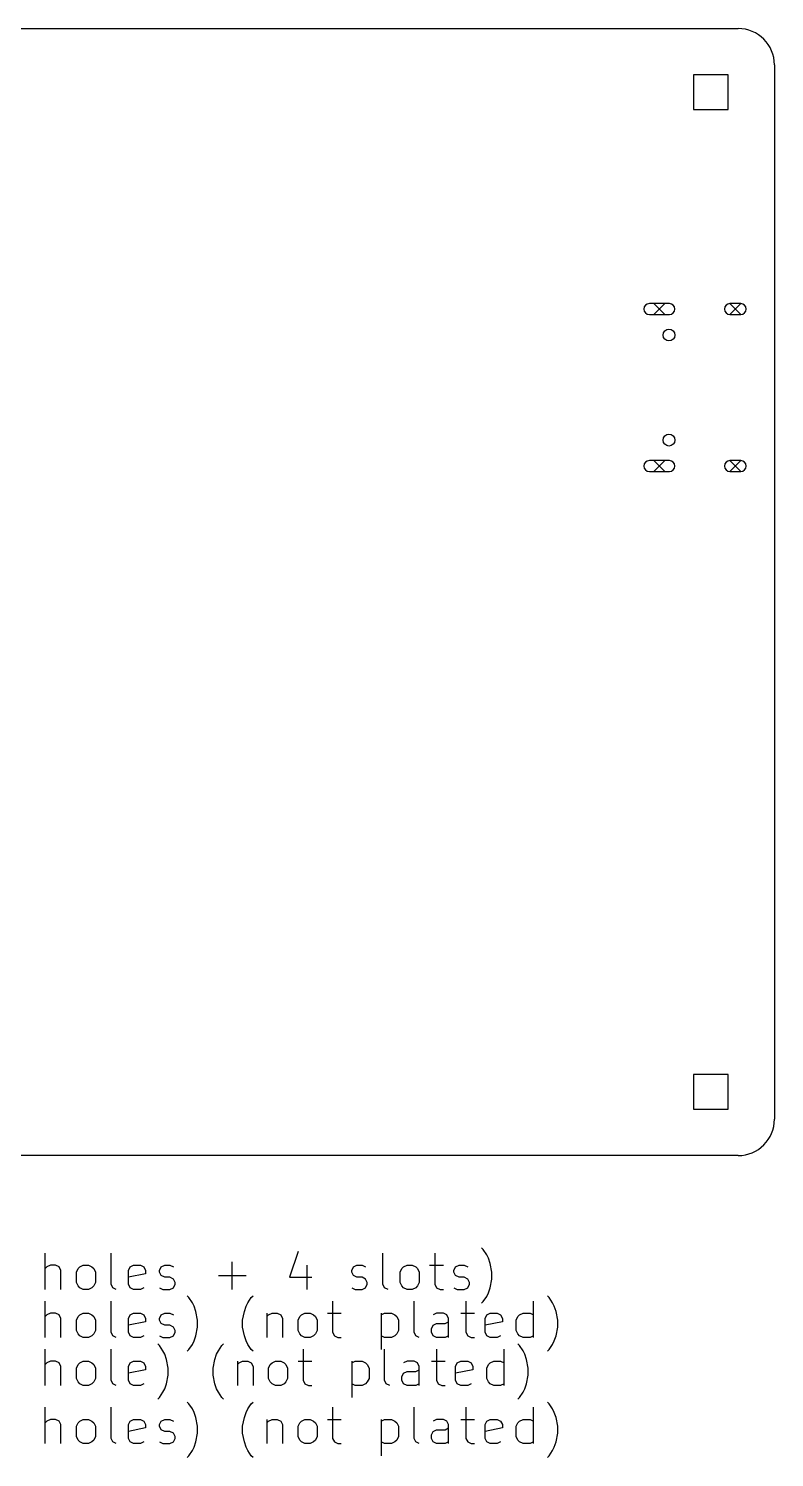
# Model space of a CAD drawing. Header units: millimetres. Extents: x 97.9 to 180, y -178.6 to -100.
# Drawn here: x 139 to 180, y -178.6 to -100 of the extents above; entities that cross this region are included whole.
import ezdxf

# ---------------------------------------------------------------- set-up
doc = ezdxf.new("R2010")
doc.units = ezdxf.units.MM
doc.layers.add('BLACK', color=250, linetype='CONTINUOUS')

msp = doc.modelspace()

# ---------------------------------------------------------------- linework, layer by layer
at = {"layer": 'BLACK', "linetype": 'CONTINUOUS'}
for p, q in [((102, -100), (178, -100)), ((180, -102), (180, -160)), ((177.454603, -102.545397), (175.545397, -102.545397)), ((175.545397, -102.545397), (175.545397, -104.454603)), ((177.454603, -104.454603), (177.454603, -102.545397)), ((175.545397, -104.454603), (177.454603, -104.454603)), ((174.22, -115.13), (173.12, -115.13)), ((173.37, -115.13), (173.97, -115.73)), ((173.97, -115.13), (173.37, -115.73)), ((177.55, -115.13), (178.15, -115.73)), ((178.15, -115.13), (177.55, -115.73)), ((178.15, -115.13), (177.55, -115.13)), ((173.12, -115.73), (174.22, -115.73)), ((177.55, -115.73), (178.15, -115.73)), ((174.22, -123.77), (173.12, -123.77)), ((173.37, -123.77), (173.97, -124.37)), ((173.97, -123.77), (173.37, -124.37)), ((177.55, -123.77), (178.15, -124.37)), ((178.15, -123.77), (177.55, -124.37)), ((178.15, -123.77), (177.55, -123.77)), ((173.12, -124.37), (174.22, -124.37)), ((177.55, -124.37), (178.15, -124.37)), ((177.454603, -157.545397), (175.545397, -157.545397)), ((175.545397, -157.545397), (175.545397, -159.454603)), ((177.454603, -159.454603), (177.454603, -157.545397)), ((175.545397, -159.454603), (177.454603, -159.454603)), ((178, -162), (102, -162)), ((139.891105, -169.364838), (139.891105, -167.364838)), ((143.510153, -169.079123), (143.510153, -167.364838)), ((153.795868, -167.2696), (153.319678, -168.698171)), ((158.462536, -169.079123), (158.462536, -167.364838)), ((161.319679, -167.364838), (161.319679, -169.079123)), ((163.986346, -167.174361), (163.891108, -167.079123)), ((164.176822, -167.460076), (163.986346, -167.174361)), ((139.986343, -168.126742), (139.891105, -168.22198)), ((140.176819, -168.031504), (139.986343, -168.126742)), ((140.462534, -168.031504), (140.176819, -168.031504)), ((140.65301, -168.126742), (140.462534, -168.031504)), ((140.748248, -168.317219), (140.65301, -168.126742)), ((141.700629, -168.22198), (141.795867, -168.126742)), ((141.795867, -168.126742), (141.986343, -168.031504)), ((141.986343, -168.031504), (142.272058, -168.031504)), ((142.272058, -168.031504), (142.462534, -168.126742)), ((142.462534, -168.126742), (142.557772, -168.22198)), ((144.462534, -168.317219), (144.557772, -168.126742)), ((144.557772, -168.126742), (144.748248, -168.031504)), ((144.748248, -168.031504), (145.129201, -168.031504)), ((145.129201, -168.031504), (145.319677, -168.126742)), ((145.319677, -168.126742), (145.414915, -168.317219)), ((146.17682, -168.317219), (146.272058, -168.126742)), ((146.272058, -168.126742), (146.462534, -168.031504)), ((146.462534, -168.031504), (146.748248, -168.031504)), ((146.748248, -168.031504), (146.938725, -168.126742)), ((150.176821, -169.364838), (150.176821, -167.841028)), ((154.272059, -168.031504), (154.272059, -169.364838)), ((156.74825, -168.317219), (156.843488, -168.126742)), ((156.843488, -168.126742), (157.033964, -168.031504)), ((157.033964, -168.031504), (157.319678, -168.031504)), ((157.319678, -168.031504), (157.510155, -168.126742)), ((159.510155, -168.22198), (159.605393, -168.126742)), ((159.605393, -168.126742), (159.795869, -168.031504)), ((159.795869, -168.031504), (160.081584, -168.031504)), ((160.081584, -168.031504), (160.27206, -168.126742)), ((160.27206, -168.126742), (160.367298, -168.22198)), ((161.033965, -168.031504), (161.795869, -168.031504)), ((162.367298, -168.317219), (162.462536, -168.126742)), ((162.462536, -168.126742), (162.653012, -168.031504)), ((162.653012, -168.031504), (162.938726, -168.031504)), ((162.938726, -168.031504), (163.129203, -168.126742)), ((164.27206, -167.650552), (164.176822, -167.460076)), ((164.367298, -167.936266), (164.27206, -167.650552)), ((164.462536, -168.412457), (164.367298, -167.936266)), ((140.748248, -169.364838), (140.748248, -168.317219)), ((141.605391, -168.412457), (141.700629, -168.22198)), ((141.605391, -168.983885), (141.605391, -168.412457)), ((141.700629, -169.174361), (141.605391, -168.983885)), ((142.557772, -168.22198), (142.65301, -168.412457)), ((142.65301, -168.983885), (142.557772, -169.174361)), ((142.65301, -168.412457), (142.65301, -168.983885)), ((144.462534, -169.079123), (144.462534, -168.317219)), ((145.414915, -168.507695), (144.462534, -168.698171)), ((145.414915, -168.317219), (145.414915, -168.507695)), ((146.17682, -168.412457), (146.17682, -168.317219)), ((146.272058, -168.602933), (146.17682, -168.412457)), ((146.462534, -168.698171), (146.272058, -168.602933)), ((146.748248, -168.698171), (146.462534, -168.698171)), ((146.938725, -168.793409), (146.748248, -168.698171)), ((147.033963, -168.983885), (146.938725, -168.793409)), ((147.033963, -169.079123), (147.033963, -168.983885)), ((149.414916, -168.602933), (150.938726, -168.602933)), ((153.319678, -168.698171), (154.557773, -168.698171)), ((156.74825, -168.412457), (156.74825, -168.317219)), ((156.843488, -168.602933), (156.74825, -168.412457)), ((157.033964, -168.698171), (156.843488, -168.602933)), ((157.319678, -168.698171), (157.033964, -168.698171)), ((157.510155, -168.793409), (157.319678, -168.698171)), ((157.605393, -168.983885), (157.510155, -168.793409)), ((157.605393, -169.079123), (157.605393, -168.983885)), ((159.414917, -168.412457), (159.510155, -168.22198)), ((159.414917, -168.983885), (159.414917, -168.412457)), ((159.510155, -169.174361), (159.414917, -168.983885)), ((160.367298, -168.22198), (160.462536, -168.412457)), ((160.462536, -168.983885), (160.367298, -169.174361)), ((160.462536, -168.412457), (160.462536, -168.983885)), ((162.367298, -168.412457), (162.367298, -168.317219)), ((162.462536, -168.602933), (162.367298, -168.412457)), ((162.653012, -168.698171), (162.462536, -168.602933)), ((162.938726, -168.698171), (162.653012, -168.698171)), ((163.129203, -168.793409), (162.938726, -168.698171)), ((163.224441, -168.983885), (163.129203, -168.793409)), ((163.224441, -169.079123), (163.224441, -168.983885)), ((164.367298, -169.2696), (164.462536, -168.793409)), ((164.462536, -168.793409), (164.462536, -168.412457)), ((141.795867, -169.2696), (141.700629, -169.174361)), ((141.986343, -169.364838), (141.795867, -169.2696)), ((142.272058, -169.364838), (141.986343, -169.364838)), ((142.462534, -169.2696), (142.272058, -169.364838)), ((142.557772, -169.174361), (142.462534, -169.2696)), ((143.605391, -169.2696), (143.510153, -169.079123)), ((143.795867, -169.364838), (143.605391, -169.2696)), ((144.557772, -169.2696), (144.462534, -169.079123)), ((144.748248, -169.364838), (144.557772, -169.2696)), ((145.129201, -169.364838), (144.748248, -169.364838)), ((145.319677, -169.2696), (145.129201, -169.364838)), ((146.17682, -169.2696), (146.367296, -169.364838)), ((146.367296, -169.364838), (146.748248, -169.364838)), ((146.748248, -169.364838), (146.938725, -169.2696)), ((146.938725, -169.2696), (147.033963, -169.079123)), ((147.795868, -169.814361), (147.70063, -169.719123)), ((151.224439, -169.814361), (151.319678, -169.719123)), ((156.74825, -169.2696), (156.938726, -169.364838)), ((156.938726, -169.364838), (157.319678, -169.364838)), ((157.319678, -169.364838), (157.510155, -169.2696)), ((157.510155, -169.2696), (157.605393, -169.079123)), ((158.557774, -169.2696), (158.462536, -169.079123)), ((158.74825, -169.364838), (158.557774, -169.2696)), ((159.605393, -169.2696), (159.510155, -169.174361)), ((159.795869, -169.364838), (159.605393, -169.2696)), ((160.081584, -169.364838), (159.795869, -169.364838)), ((160.27206, -169.2696), (160.081584, -169.364838)), ((160.367298, -169.174361), (160.27206, -169.2696)), ((161.319679, -169.079123), (161.414917, -169.2696)), ((161.414917, -169.2696), (161.605393, -169.364838)), ((161.605393, -169.364838), (161.795869, -169.364838)), ((162.367298, -169.2696), (162.557774, -169.364838)), ((162.557774, -169.364838), (162.938726, -169.364838)), ((162.938726, -169.364838), (163.129203, -169.2696)), ((163.129203, -169.2696), (163.224441, -169.079123)), ((163.986346, -170.031504), (164.176822, -169.74579)), ((164.176822, -169.74579), (164.27206, -169.555314)), ((164.27206, -169.555314), (164.367298, -169.2696)), ((167.605393, -169.814361), (167.510155, -169.719123)), ((139.891105, -172.004838), (139.891105, -170.004838)), ((143.510153, -171.719123), (143.510153, -170.004838)), ((147.986344, -170.100076), (147.795868, -169.814361)), ((148.081582, -170.290552), (147.986344, -170.100076)), ((148.17682, -170.576266), (148.081582, -170.290552)), ((148.272058, -171.052457), (148.17682, -170.576266)), ((150.748249, -171.052457), (150.843487, -170.576266)), ((150.843487, -170.576266), (150.938725, -170.290552)), ((150.938725, -170.290552), (151.033963, -170.100076)), ((151.033963, -170.100076), (151.224439, -169.814361)), ((155.70063, -170.004838), (155.70063, -171.719123)), ((160.176821, -171.719123), (160.176821, -170.004838)), ((163.033964, -170.004838), (163.033964, -171.719123)), ((163.891108, -170.126742), (163.986346, -170.031504)), ((166.74825, -172.004838), (166.74825, -170.004838)), ((167.795869, -170.100076), (167.605393, -169.814361)), ((167.891107, -170.290552), (167.795869, -170.100076)), ((167.986345, -170.576266), (167.891107, -170.290552)), ((168.081583, -171.052457), (167.986345, -170.576266)), ((139.986343, -170.766742), (139.891105, -170.86198)), ((140.176819, -170.671504), (139.986343, -170.766742)), ((140.462534, -170.671504), (140.176819, -170.671504)), ((140.65301, -170.766742), (140.462534, -170.671504)), ((140.748248, -170.957219), (140.65301, -170.766742)), ((140.748248, -172.004838), (140.748248, -170.957219)), ((141.605391, -171.052457), (141.700629, -170.86198)), ((141.605391, -171.623885), (141.605391, -171.052457)), ((141.700629, -170.86198), (141.795867, -170.766742)), ((141.795867, -170.766742), (141.986343, -170.671504)), ((141.986343, -170.671504), (142.272058, -170.671504)), ((142.272058, -170.671504), (142.462534, -170.766742)), ((142.462534, -170.766742), (142.557772, -170.86198)), ((142.557772, -170.86198), (142.65301, -171.052457)), ((142.65301, -171.052457), (142.65301, -171.623885)), ((144.462534, -170.957219), (144.557772, -170.766742)), ((144.462534, -171.719123), (144.462534, -170.957219)), ((145.414915, -171.147695), (144.462534, -171.338171)), ((144.557772, -170.766742), (144.748248, -170.671504)), ((144.748248, -170.671504), (145.129201, -170.671504)), ((145.129201, -170.671504), (145.319677, -170.766742)), ((145.319677, -170.766742), (145.414915, -170.957219)), ((145.414915, -170.957219), (145.414915, -171.147695)), ((146.17682, -170.957219), (146.272058, -170.766742)), ((146.17682, -171.052457), (146.17682, -170.957219)), ((146.272058, -171.242933), (146.17682, -171.052457)), ((146.272058, -170.766742), (146.462534, -170.671504)), ((146.462534, -171.338171), (146.272058, -171.242933)), ((146.462534, -170.671504), (146.748248, -170.671504)), ((146.748248, -171.338171), (146.462534, -171.338171)), ((146.748248, -170.671504), (146.938725, -170.766742)), ((146.938725, -171.433409), (146.748248, -171.338171)), ((148.272058, -171.433409), (148.272058, -171.052457)), ((150.748249, -171.433409), (150.748249, -171.052457)), ((152.081582, -170.671504), (152.081582, -172.004838)), ((152.081582, -170.86198), (152.17682, -170.766742)), ((152.17682, -170.766742), (152.367296, -170.671504)), ((152.367296, -170.671504), (152.653011, -170.671504)), ((152.653011, -170.671504), (152.843487, -170.766742)), ((152.843487, -170.766742), (152.938725, -170.957219)), ((152.938725, -170.957219), (152.938725, -172.004838)), ((153.795868, -171.052457), (153.891106, -170.86198)), ((153.795868, -171.623885), (153.795868, -171.052457)), ((153.891106, -170.86198), (153.986344, -170.766742)), ((153.986344, -170.766742), (154.17682, -170.671504)), ((154.17682, -170.671504), (154.462535, -170.671504)), ((154.462535, -170.671504), (154.653011, -170.766742)), ((154.653011, -170.766742), (154.748249, -170.86198)), ((154.748249, -170.86198), (154.843487, -171.052457)), ((154.843487, -171.052457), (154.843487, -171.623885)), ((155.414916, -170.671504), (156.17682, -170.671504)), ((158.367297, -170.671504), (158.367297, -172.671504)), ((158.367297, -170.766742), (158.557773, -170.671504)), ((158.557773, -170.671504), (158.938726, -170.671504)), ((158.938726, -170.671504), (159.129202, -170.766742)), ((159.129202, -170.766742), (159.22444, -170.86198)), ((159.22444, -170.86198), (159.319678, -171.052457)), ((159.319678, -171.052457), (159.319678, -171.623885)), ((161.129202, -171.528647), (161.22444, -171.338171)), ((161.414916, -170.671504), (161.22444, -170.766742)), ((161.22444, -171.338171), (161.414916, -171.242933)), ((161.795869, -170.671504), (161.414916, -170.671504)), ((161.414916, -171.242933), (161.891107, -171.242933)), ((161.986345, -170.766742), (161.795869, -170.671504)), ((161.891107, -171.242933), (162.081583, -171.147695)), ((162.081583, -170.957219), (161.986345, -170.766742)), ((162.081583, -172.004838), (162.081583, -170.957219)), ((162.74825, -170.671504), (163.510154, -170.671504)), ((164.081583, -170.957219), (164.176821, -170.766742)), ((164.081583, -171.719123), (164.081583, -170.957219)), ((165.033964, -171.147695), (164.081583, -171.338171)), ((164.176821, -170.766742), (164.367297, -170.671504)), ((164.367297, -170.671504), (164.74825, -170.671504)), ((164.74825, -170.671504), (164.938726, -170.766742)), ((164.938726, -170.766742), (165.033964, -170.957219)), ((165.033964, -170.957219), (165.033964, -171.147695)), ((165.795869, -171.052457), (165.891107, -170.86198)), ((165.795869, -171.623885), (165.795869, -171.052457)), ((165.891107, -170.86198), (165.986345, -170.766742)), ((165.986345, -170.766742), (166.176821, -170.671504)), ((166.176821, -170.671504), (166.557774, -170.671504)), ((166.557774, -170.671504), (166.74825, -170.766742)), ((168.081583, -171.433409), (168.081583, -171.052457)), ((141.700629, -171.814361), (141.605391, -171.623885)), ((141.795867, -171.9096), (141.700629, -171.814361)), ((141.986343, -172.004838), (141.795867, -171.9096)), ((142.272058, -172.004838), (141.986343, -172.004838)), ((142.462534, -171.9096), (142.272058, -172.004838)), ((142.557772, -171.814361), (142.462534, -171.9096)), ((142.65301, -171.623885), (142.557772, -171.814361)), ((143.605391, -171.9096), (143.510153, -171.719123)), ((143.795867, -172.004838), (143.605391, -171.9096)), ((144.557772, -171.9096), (144.462534, -171.719123)), ((144.748248, -172.004838), (144.557772, -171.9096)), ((145.129201, -172.004838), (144.748248, -172.004838)), ((145.319677, -171.9096), (145.129201, -172.004838)), ((146.17682, -171.9096), (146.367296, -172.004838)), ((146.367296, -172.004838), (146.748248, -172.004838)), ((146.748248, -172.004838), (146.938725, -171.9096)), ((147.033963, -171.623885), (146.938725, -171.433409)), ((146.938725, -171.9096), (147.033963, -171.719123)), ((147.033963, -171.719123), (147.033963, -171.623885)), ((148.081582, -172.195314), (148.17682, -171.9096)), ((148.17682, -171.9096), (148.272058, -171.433409)), ((150.843487, -171.9096), (150.748249, -171.433409)), ((150.938725, -172.195314), (150.843487, -171.9096)), ((153.891106, -171.814361), (153.795868, -171.623885)), ((153.986344, -171.9096), (153.891106, -171.814361)), ((154.17682, -172.004838), (153.986344, -171.9096)), ((154.462535, -172.004838), (154.17682, -172.004838)), ((154.653011, -171.9096), (154.462535, -172.004838)), ((154.748249, -171.814361), (154.653011, -171.9096)), ((154.843487, -171.623885), (154.748249, -171.814361)), ((155.70063, -171.719123), (155.795868, -171.9096)), ((155.795868, -171.9096), (155.986344, -172.004838)), ((155.986344, -172.004838), (156.17682, -172.004838)), ((158.557773, -172.004838), (158.367297, -171.9096)), ((158.938726, -172.004838), (158.557773, -172.004838)), ((159.129202, -171.9096), (158.938726, -172.004838)), ((159.22444, -171.814361), (159.129202, -171.9096)), ((159.319678, -171.623885), (159.22444, -171.814361)), ((160.272059, -171.9096), (160.176821, -171.719123)), ((160.462535, -172.004838), (160.272059, -171.9096)), ((161.129202, -171.719123), (161.129202, -171.528647)), ((161.22444, -171.9096), (161.129202, -171.719123)), ((161.414916, -172.004838), (161.22444, -171.9096)), ((161.891107, -172.004838), (161.414916, -172.004838)), ((162.081583, -171.9096), (161.891107, -172.004838)), ((163.033964, -171.719123), (163.129202, -171.9096)), ((163.129202, -171.9096), (163.319678, -172.004838)), ((163.319678, -172.004838), (163.510154, -172.004838)), ((164.176821, -171.9096), (164.081583, -171.719123)), ((164.367297, -172.004838), (164.176821, -171.9096)), ((164.74825, -172.004838), (164.367297, -172.004838)), ((164.938726, -171.9096), (164.74825, -172.004838)), ((165.891107, -171.814361), (165.795869, -171.623885)), ((165.986345, -171.9096), (165.891107, -171.814361)), ((166.176821, -172.004838), (165.986345, -171.9096)), ((166.557774, -172.004838), (166.176821, -172.004838)), ((166.74825, -171.9096), (166.557774, -172.004838)), ((167.891107, -172.195314), (167.986345, -171.9096)), ((167.986345, -171.9096), (168.081583, -171.433409)), ((139.891105, -174.644838), (139.891105, -172.644838)), ((143.510153, -174.359123), (143.510153, -172.644838)), ((146.17682, -172.454361), (146.081582, -172.359123)), ((146.367296, -172.740076), (146.17682, -172.454361)), ((146.462534, -172.930552), (146.367296, -172.740076)), ((146.557772, -173.216266), (146.462534, -172.930552)), ((147.70063, -172.766742), (147.795868, -172.671504)), ((147.795868, -172.671504), (147.986344, -172.38579)), ((147.986344, -172.38579), (148.081582, -172.195314)), ((149.224439, -173.216266), (149.319677, -172.930552)), ((149.319677, -172.930552), (149.414915, -172.740076)), ((149.414915, -172.740076), (149.605391, -172.454361)), ((149.605391, -172.454361), (149.70063, -172.359123)), ((151.033963, -172.38579), (150.938725, -172.195314)), ((151.224439, -172.671504), (151.033963, -172.38579)), ((151.319678, -172.766742), (151.224439, -172.671504)), ((154.081582, -172.644838), (154.081582, -174.359123)), ((158.557773, -174.359123), (158.557773, -172.644838)), ((161.414916, -172.644838), (161.414916, -174.359123)), ((165.129202, -174.644838), (165.129202, -172.644838)), ((165.986345, -172.454361), (165.891107, -172.359123)), ((166.176821, -172.740076), (165.986345, -172.454361)), ((166.272059, -172.930552), (166.176821, -172.740076)), ((166.367297, -173.216266), (166.272059, -172.930552)), ((167.510155, -172.766742), (167.605393, -172.671504)), ((167.605393, -172.671504), (167.795869, -172.38579)), ((167.795869, -172.38579), (167.891107, -172.195314)), ((139.986343, -173.406742), (139.891105, -173.50198)), ((140.176819, -173.311504), (139.986343, -173.406742)), ((140.462534, -173.311504), (140.176819, -173.311504)), ((140.65301, -173.406742), (140.462534, -173.311504)), ((140.748248, -173.597219), (140.65301, -173.406742)), ((140.748248, -174.644838), (140.748248, -173.597219)), ((141.605391, -173.692457), (141.700629, -173.50198)), ((141.605391, -174.263885), (141.605391, -173.692457)), ((141.700629, -173.50198), (141.795867, -173.406742)), ((141.795867, -173.406742), (141.986343, -173.311504)), ((141.986343, -173.311504), (142.272058, -173.311504)), ((142.272058, -173.311504), (142.462534, -173.406742)), ((142.462534, -173.406742), (142.557772, -173.50198)), ((142.557772, -173.50198), (142.65301, -173.692457)), ((142.65301, -173.692457), (142.65301, -174.263885)), ((144.462534, -173.597219), (144.557772, -173.406742)), ((144.462534, -174.359123), (144.462534, -173.597219)), ((144.557772, -173.406742), (144.748248, -173.311504)), ((144.748248, -173.311504), (145.129201, -173.311504)), ((145.129201, -173.311504), (145.319677, -173.406742)), ((145.319677, -173.406742), (145.414915, -173.597219)), ((145.414915, -173.597219), (145.414915, -173.787695)), ((146.65301, -173.692457), (146.557772, -173.216266)), ((146.65301, -174.073409), (146.65301, -173.692457)), ((149.129201, -173.692457), (149.224439, -173.216266)), ((149.129201, -174.073409), (149.129201, -173.692457)), ((150.462534, -173.311504), (150.462534, -174.644838)), ((150.462534, -173.50198), (150.557772, -173.406742)), ((150.557772, -173.406742), (150.748248, -173.311504)), ((150.748248, -173.311504), (151.033963, -173.311504)), ((151.033963, -173.311504), (151.224439, -173.406742)), ((151.224439, -173.406742), (151.319677, -173.597219)), ((151.319677, -173.597219), (151.319677, -174.644838)), ((152.17682, -173.692457), (152.272058, -173.50198)), ((152.17682, -174.263885), (152.17682, -173.692457)), ((152.272058, -173.50198), (152.367296, -173.406742)), ((152.367296, -173.406742), (152.557772, -173.311504)), ((152.557772, -173.311504), (152.843487, -173.311504)), ((152.843487, -173.311504), (153.033963, -173.406742)), ((153.033963, -173.406742), (153.129201, -173.50198)), ((153.129201, -173.50198), (153.224439, -173.692457)), ((153.224439, -173.692457), (153.224439, -174.263885)), ((153.795868, -173.311504), (154.557772, -173.311504)), ((156.748249, -173.311504), (156.748249, -175.311504)), ((156.748249, -173.406742), (156.938725, -173.311504)), ((156.938725, -173.311504), (157.319678, -173.311504)), ((157.319678, -173.311504), (157.510154, -173.406742)), ((157.510154, -173.406742), (157.605392, -173.50198)), ((157.605392, -173.50198), (157.70063, -173.692457)), ((157.70063, -173.692457), (157.70063, -174.263885)), ((159.795868, -173.311504), (159.605392, -173.406742)), ((160.176821, -173.311504), (159.795868, -173.311504)), ((160.367297, -173.406742), (160.176821, -173.311504)), ((160.462535, -173.597219), (160.367297, -173.406742)), ((160.462535, -174.644838), (160.462535, -173.597219)), ((161.129202, -173.311504), (161.891106, -173.311504)), ((162.462535, -173.597219), (162.557773, -173.406742)), ((162.462535, -174.359123), (162.462535, -173.597219)), ((162.557773, -173.406742), (162.748249, -173.311504)), ((162.748249, -173.311504), (163.129202, -173.311504)), ((163.129202, -173.311504), (163.319678, -173.406742)), ((163.319678, -173.406742), (163.414916, -173.597219)), ((163.414916, -173.597219), (163.414916, -173.787695)), ((164.176821, -173.692457), (164.272059, -173.50198)), ((164.176821, -174.263885), (164.176821, -173.692457)), ((164.272059, -173.50198), (164.367297, -173.406742)), ((164.367297, -173.406742), (164.557773, -173.311504)), ((164.557773, -173.311504), (164.938726, -173.311504)), ((164.938726, -173.311504), (165.129202, -173.406742)), ((166.462535, -173.692457), (166.367297, -173.216266)), ((166.462535, -174.073409), (166.462535, -173.692457)), ((141.700629, -174.454361), (141.605391, -174.263885)), ((141.795867, -174.5496), (141.700629, -174.454361)), ((142.557772, -174.454361), (142.462534, -174.5496)), ((142.65301, -174.263885), (142.557772, -174.454361)), ((143.605391, -174.5496), (143.510153, -174.359123)), ((145.414915, -173.787695), (144.462534, -173.978171)), ((144.557772, -174.5496), (144.462534, -174.359123)), ((146.557772, -174.5496), (146.65301, -174.073409)), ((149.224439, -174.5496), (149.129201, -174.073409)), ((152.272058, -174.454361), (152.17682, -174.263885)), ((152.367296, -174.5496), (152.272058, -174.454361)), ((153.129201, -174.454361), (153.033963, -174.5496)), ((153.224439, -174.263885), (153.129201, -174.454361)), ((154.081582, -174.359123), (154.17682, -174.5496)), ((157.605392, -174.454361), (157.510154, -174.5496)), ((157.70063, -174.263885), (157.605392, -174.454361)), ((158.653011, -174.5496), (158.557773, -174.359123)), ((159.510154, -174.168647), (159.605392, -173.978171)), ((159.510154, -174.359123), (159.510154, -174.168647)), ((159.605392, -174.5496), (159.510154, -174.359123)), ((159.605392, -173.978171), (159.795868, -173.882933)), ((159.795868, -173.882933), (160.272059, -173.882933)), ((160.272059, -173.882933), (160.462535, -173.787695)), ((161.414916, -174.359123), (161.510154, -174.5496)), ((163.414916, -173.787695), (162.462535, -173.978171)), ((162.557773, -174.5496), (162.462535, -174.359123)), ((164.272059, -174.454361), (164.176821, -174.263885)), ((164.367297, -174.5496), (164.272059, -174.454361)), ((166.367297, -174.5496), (166.462535, -174.073409)), ((141.986343, -174.644838), (141.795867, -174.5496)), ((142.272058, -174.644838), (141.986343, -174.644838)), ((142.462534, -174.5496), (142.272058, -174.644838)), ((143.795867, -174.644838), (143.605391, -174.5496)), ((144.748248, -174.644838), (144.557772, -174.5496)), ((145.129201, -174.644838), (144.748248, -174.644838)), ((145.319677, -174.5496), (145.129201, -174.644838)), ((146.17682, -175.311504), (146.367296, -175.02579)), ((146.367296, -175.02579), (146.462534, -174.835314)), ((146.462534, -174.835314), (146.557772, -174.5496)), ((149.319677, -174.835314), (149.224439, -174.5496)), ((149.414915, -175.02579), (149.319677, -174.835314)), ((149.605391, -175.311504), (149.414915, -175.02579)), ((152.557772, -174.644838), (152.367296, -174.5496)), ((152.843487, -174.644838), (152.557772, -174.644838)), ((153.033963, -174.5496), (152.843487, -174.644838)), ((154.17682, -174.5496), (154.367296, -174.644838)), ((154.367296, -174.644838), (154.557772, -174.644838)), ((156.938725, -174.644838), (156.748249, -174.5496)), ((157.319678, -174.644838), (156.938725, -174.644838)), ((157.510154, -174.5496), (157.319678, -174.644838)), ((158.843487, -174.644838), (158.653011, -174.5496)), ((159.795868, -174.644838), (159.605392, -174.5496)), ((160.272059, -174.644838), (159.795868, -174.644838)), ((160.462535, -174.5496), (160.272059, -174.644838)), ((161.510154, -174.5496), (161.70063, -174.644838)), ((161.70063, -174.644838), (161.891106, -174.644838)), ((162.748249, -174.644838), (162.557773, -174.5496)), ((163.129202, -174.644838), (162.748249, -174.644838)), ((163.319678, -174.5496), (163.129202, -174.644838)), ((164.557773, -174.644838), (164.367297, -174.5496)), ((164.938726, -174.644838), (164.557773, -174.644838)), ((165.129202, -174.5496), (164.938726, -174.644838)), ((165.986345, -175.311504), (166.176821, -175.02579)), ((166.176821, -175.02579), (166.272059, -174.835314)), ((166.272059, -174.835314), (166.367297, -174.5496)), ((139.891105, -177.844838), (139.891105, -175.844838)), ((143.510153, -177.559123), (143.510153, -175.844838)), ((146.081582, -175.406742), (146.17682, -175.311504)), ((147.795868, -175.654361), (147.70063, -175.559123)), ((147.986344, -175.940076), (147.795868, -175.654361)), ((148.081582, -176.130552), (147.986344, -175.940076)), ((149.70063, -175.406742), (149.605391, -175.311504)), ((150.938725, -176.130552), (151.033963, -175.940076)), ((151.033963, -175.940076), (151.224439, -175.654361)), ((151.224439, -175.654361), (151.319678, -175.559123)), ((155.70063, -175.844838), (155.70063, -177.559123)), ((160.176821, -177.559123), (160.176821, -175.844838)), ((163.033964, -175.844838), (163.033964, -177.559123)), ((165.891107, -175.406742), (165.986345, -175.311504)), ((166.74825, -177.844838), (166.74825, -175.844838)), ((167.605393, -175.654361), (167.510155, -175.559123)), ((167.795869, -175.940076), (167.605393, -175.654361)), ((167.891107, -176.130552), (167.795869, -175.940076)), ((139.986343, -176.606742), (139.891105, -176.70198)), ((140.176819, -176.511504), (139.986343, -176.606742)), ((140.462534, -176.511504), (140.176819, -176.511504)), ((140.65301, -176.606742), (140.462534, -176.511504)), ((140.748248, -176.797219), (140.65301, -176.606742)), ((140.748248, -177.844838), (140.748248, -176.797219)), ((141.605391, -176.892457), (141.700629, -176.70198)), ((141.700629, -176.70198), (141.795867, -176.606742)), ((141.795867, -176.606742), (141.986343, -176.511504)), ((141.986343, -176.511504), (142.272058, -176.511504)), ((142.272058, -176.511504), (142.462534, -176.606742)), ((142.462534, -176.606742), (142.557772, -176.70198)), ((142.557772, -176.70198), (142.65301, -176.892457)), ((144.462534, -176.797219), (144.557772, -176.606742)), ((144.462534, -177.559123), (144.462534, -176.797219)), ((144.557772, -176.606742), (144.748248, -176.511504)), ((144.748248, -176.511504), (145.129201, -176.511504)), ((145.129201, -176.511504), (145.319677, -176.606742)), ((145.319677, -176.606742), (145.414915, -176.797219)), ((145.414915, -176.797219), (145.414915, -176.987695)), ((146.17682, -176.797219), (146.272058, -176.606742)), ((146.17682, -176.892457), (146.17682, -176.797219)), ((146.272058, -176.606742), (146.462534, -176.511504)), ((146.462534, -176.511504), (146.748248, -176.511504)), ((146.748248, -176.511504), (146.938725, -176.606742)), ((148.17682, -176.416266), (148.081582, -176.130552)), ((148.272058, -176.892457), (148.17682, -176.416266)), ((150.748249, -176.892457), (150.843487, -176.416266)), ((150.843487, -176.416266), (150.938725, -176.130552)), ((152.081582, -176.511504), (152.081582, -177.844838)), ((152.081582, -176.70198), (152.17682, -176.606742)), ((152.17682, -176.606742), (152.367296, -176.511504)), ((152.367296, -176.511504), (152.653011, -176.511504)), ((152.653011, -176.511504), (152.843487, -176.606742)), ((152.843487, -176.606742), (152.938725, -176.797219)), ((152.938725, -176.797219), (152.938725, -177.844838)), ((153.795868, -176.892457), (153.891106, -176.70198)), ((153.891106, -176.70198), (153.986344, -176.606742)), ((153.986344, -176.606742), (154.17682, -176.511504)), ((154.17682, -176.511504), (154.462535, -176.511504)), ((154.462535, -176.511504), (154.653011, -176.606742)), ((154.653011, -176.606742), (154.748249, -176.70198)), ((154.748249, -176.70198), (154.843487, -176.892457)), ((155.414916, -176.511504), (156.17682, -176.511504)), ((158.367297, -176.511504), (158.367297, -178.511504)), ((158.367297, -176.606742), (158.557773, -176.511504)), ((158.557773, -176.511504), (158.938726, -176.511504)), ((158.938726, -176.511504), (159.129202, -176.606742)), ((159.129202, -176.606742), (159.22444, -176.70198)), ((159.22444, -176.70198), (159.319678, -176.892457)), ((161.414916, -176.511504), (161.22444, -176.606742)), ((161.795869, -176.511504), (161.414916, -176.511504)), ((161.986345, -176.606742), (161.795869, -176.511504)), ((162.081583, -176.797219), (161.986345, -176.606742)), ((162.081583, -177.844838), (162.081583, -176.797219)), ((162.74825, -176.511504), (163.510154, -176.511504)), ((164.081583, -176.797219), (164.176821, -176.606742)), ((164.081583, -177.559123), (164.081583, -176.797219)), ((164.176821, -176.606742), (164.367297, -176.511504)), ((164.367297, -176.511504), (164.74825, -176.511504)), ((164.74825, -176.511504), (164.938726, -176.606742)), ((164.938726, -176.606742), (165.033964, -176.797219)), ((165.033964, -176.797219), (165.033964, -176.987695)), ((165.795869, -176.892457), (165.891107, -176.70198)), ((165.891107, -176.70198), (165.986345, -176.606742)), ((165.986345, -176.606742), (166.176821, -176.511504)), ((166.176821, -176.511504), (166.557774, -176.511504)), ((166.557774, -176.511504), (166.74825, -176.606742)), ((167.986345, -176.416266), (167.891107, -176.130552)), ((168.081583, -176.892457), (167.986345, -176.416266)), ((141.605391, -177.463885), (141.605391, -176.892457)), ((141.700629, -177.654361), (141.605391, -177.463885)), ((142.65301, -177.463885), (142.557772, -177.654361)), ((142.65301, -176.892457), (142.65301, -177.463885)), ((143.605391, -177.7496), (143.510153, -177.559123)), ((145.414915, -176.987695), (144.462534, -177.178171)), ((144.557772, -177.7496), (144.462534, -177.559123)), ((146.272058, -177.082933), (146.17682, -176.892457)), ((146.462534, -177.178171), (146.272058, -177.082933)), ((146.748248, -177.178171), (146.462534, -177.178171)), ((146.938725, -177.273409), (146.748248, -177.178171)), ((147.033963, -177.463885), (146.938725, -177.273409)), ((146.938725, -177.7496), (147.033963, -177.559123)), ((147.033963, -177.559123), (147.033963, -177.463885)), ((148.17682, -177.7496), (148.272058, -177.273409)), ((148.272058, -177.273409), (148.272058, -176.892457)), ((150.748249, -177.273409), (150.748249, -176.892457)), ((150.843487, -177.7496), (150.748249, -177.273409)), ((153.795868, -177.463885), (153.795868, -176.892457)), ((153.891106, -177.654361), (153.795868, -177.463885)), ((154.843487, -177.463885), (154.748249, -177.654361)), ((154.843487, -176.892457), (154.843487, -177.463885)), ((155.70063, -177.559123), (155.795868, -177.7496)), ((159.319678, -177.463885), (159.22444, -177.654361)), ((159.319678, -176.892457), (159.319678, -177.463885)), ((160.272059, -177.7496), (160.176821, -177.559123)), ((161.129202, -177.368647), (161.22444, -177.178171)), ((161.129202, -177.559123), (161.129202, -177.368647)), ((161.22444, -177.7496), (161.129202, -177.559123)), ((161.22444, -177.178171), (161.414916, -177.082933)), ((161.414916, -177.082933), (161.891107, -177.082933)), ((161.891107, -177.082933), (162.081583, -176.987695)), ((163.033964, -177.559123), (163.129202, -177.7496)), ((165.033964, -176.987695), (164.081583, -177.178171)), ((164.176821, -177.7496), (164.081583, -177.559123)), ((165.795869, -177.463885), (165.795869, -176.892457)), ((165.891107, -177.654361), (165.795869, -177.463885)), ((167.986345, -177.7496), (168.081583, -177.273409)), ((168.081583, -177.273409), (168.081583, -176.892457)), ((141.795867, -177.7496), (141.700629, -177.654361)), ((141.986343, -177.844838), (141.795867, -177.7496)), ((142.272058, -177.844838), (141.986343, -177.844838)), ((142.462534, -177.7496), (142.272058, -177.844838)), ((142.557772, -177.654361), (142.462534, -177.7496)), ((143.795867, -177.844838), (143.605391, -177.7496)), ((144.748248, -177.844838), (144.557772, -177.7496)), ((145.129201, -177.844838), (144.748248, -177.844838)), ((145.319677, -177.7496), (145.129201, -177.844838)), ((146.17682, -177.7496), (146.367296, -177.844838)), ((146.367296, -177.844838), (146.748248, -177.844838)), ((146.748248, -177.844838), (146.938725, -177.7496)), ((147.795868, -178.511504), (147.986344, -178.22579)), ((147.986344, -178.22579), (148.081582, -178.035314)), ((148.081582, -178.035314), (148.17682, -177.7496)), ((150.938725, -178.035314), (150.843487, -177.7496)), ((151.033963, -178.22579), (150.938725, -178.035314)), ((151.224439, -178.511504), (151.033963, -178.22579)), ((153.986344, -177.7496), (153.891106, -177.654361)), ((154.17682, -177.844838), (153.986344, -177.7496)), ((154.462535, -177.844838), (154.17682, -177.844838)), ((154.653011, -177.7496), (154.462535, -177.844838)), ((154.748249, -177.654361), (154.653011, -177.7496)), ((155.795868, -177.7496), (155.986344, -177.844838)), ((155.986344, -177.844838), (156.17682, -177.844838)), ((158.557773, -177.844838), (158.367297, -177.7496)), ((158.938726, -177.844838), (158.557773, -177.844838)), ((159.129202, -177.7496), (158.938726, -177.844838)), ((159.22444, -177.654361), (159.129202, -177.7496)), ((160.462535, -177.844838), (160.272059, -177.7496)), ((161.414916, -177.844838), (161.22444, -177.7496)), ((161.891107, -177.844838), (161.414916, -177.844838)), ((162.081583, -177.7496), (161.891107, -177.844838)), ((163.129202, -177.7496), (163.319678, -177.844838)), ((163.319678, -177.844838), (163.510154, -177.844838)), ((164.367297, -177.844838), (164.176821, -177.7496)), ((164.74825, -177.844838), (164.367297, -177.844838)), ((164.938726, -177.7496), (164.74825, -177.844838)), ((165.986345, -177.7496), (165.891107, -177.654361)), ((166.176821, -177.844838), (165.986345, -177.7496)), ((166.557774, -177.844838), (166.176821, -177.844838)), ((166.74825, -177.7496), (166.557774, -177.844838)), ((167.605393, -178.511504), (167.795869, -178.22579)), ((167.795869, -178.22579), (167.891107, -178.035314)), ((167.891107, -178.035314), (167.986345, -177.7496)), ((147.70063, -178.606742), (147.795868, -178.511504)), ((151.319678, -178.606742), (151.224439, -178.511504)), ((167.510155, -178.606742), (167.605393, -178.511504))]:
    msp.add_line(p, q, dxfattribs=at)
at = {"layer": 'BLACK'}
for centre in [(174.2, -116.86), (174.2, -122.64)]:
    msp.add_circle(centre, 0.325, dxfattribs=at)
for centre, radius, start, end in [((178, -102), 2, 0, 90), ((173.12, -115.43), 0.3, 90, 270), ((174.22, -115.43), 0.3, -90, 90), ((177.55, -115.43), 0.3, 90, 270), ((178.15, -115.43), 0.3, -90, 90), ((173.12, -124.07), 0.3, 90, 270), ((174.22, -124.07), 0.3, -90, 90), ((177.55, -124.07), 0.3, 90, 270), ((178.15, -124.07), 0.3, -90, 90), ((178, -160), 2, -90, 0)]:
    msp.add_arc(centre, radius, start, end, dxfattribs=at)

doc.saveas('drawing.dxf')
